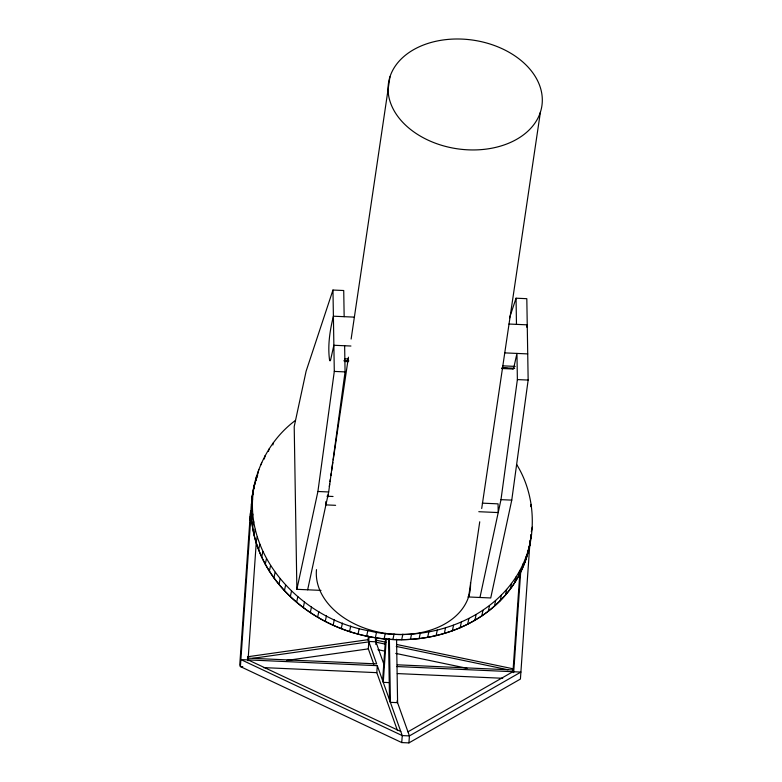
<?xml version="1.0" encoding="UTF-8"?>
<svg xmlns="http://www.w3.org/2000/svg" width="782" height="782" viewBox="0 0 782 782"><rect width="100%" height="100%" fill="white"/><g stroke="black" fill="none" stroke-linecap="round" stroke-linejoin="round"><path stroke-width="1.17" d="M516.687 464.518C541.349 504.517 536.149 559.629 505.495 594.965C471.859 633.762 415.682 646.753 366.641 636.147C317.433 626.02 271.276 591.417 256.056 542.337C242.557 498.799 258.676 447.715 295.41 420.442M530.294 542.141C515.582 612.58 433.228 646.567 367.823 630.605C301.5 618.738 239.839 554.438 254.609 483.98M250.152 516.14L239.761 664.798L240.397 666.577L401.752 742.577L408.927 742.9L520.411 679.059L530.118 540.157M250.787 517.919L240.397 666.577L242.782 666.684M248.002 660.8L256.261 542.61M368.332 636.04L368.078 639.696L376.67 663.889L247.425 658.121L248.06 659.9L400.785 731.502M383.884 664.211L375.888 641.787L368.713 641.465L369.045 636.597M373.825 664.28L368.322 648.865L368.811 641.875L252.557 658.356M375.888 641.787L376.142 638.132M375.868 644.524L376.034 642.198L385.546 644.182M397.461 730.544L376.807 672.657L377.295 665.668L240.885 659.578L402.241 735.588L409.416 735.901L520.9 672.07L396.591 666.528M401.752 742.577L402.241 735.588L382.613 680.565L385.565 638.395M386.288 638.816L383.248 682.344L389.231 682.608M408.927 742.9L409.416 735.901L396.953 700.955M513.021 670.878L519.922 572.18M513.657 672.647L520.812 570.293M530.587 538.094L530.89 534.868M320.991 590.39L296.877 589.315L317.903 491.487L334.295 371.421L332.966 290.044L343.728 290.523L344.158 316.681M307.649 589.804L328.675 491.966L345.067 371.9L344.637 345.742M479.962 597.487L500.988 499.649L517.381 379.583L516.951 353.425L513.657 368.244L513.148 369.016L512.699 368.615M467.832 596.94L490.734 597.966L511.76 500.128L528.153 380.062L526.814 298.685L516.052 298.206L509.532 317.912M327.678 497.362L328.039 494.947M329.29 486.482L329.652 484.068M330.004 481.653L330.366 479.239M330.903 475.612L331.265 473.198M331.617 470.774L332.868 462.318M333.23 459.904L348.44 357.178M351.128 339.056L389.954 76.822M468.653 596.715L479.747 521.789M481.712 508.496L540.411 112.129A77.535 54.896 8.4 0 0 442.28 40.097A77.535 54.896 8.4 0 0 412.857 131.2A77.535 54.896 8.4 0 0 540.411 112.129M529.101 547.683L530.372 540.245M255.479 481.086L256.428 476.658M252.146 496.961L253.339 491.419M257.835 473.912L258.783 469.483M251.423 504.488L252.615 498.945M261.198 464.684L261.667 462.475M251.247 512.063L252.439 506.521M264.355 458.985L265.069 455.662M251.628 519.668L252.821 514.126M268.49 451.302L268.969 449.083M252.557 527.264L253.749 521.731M272.879 444.968L273.358 442.759M254.042 534.839L255.225 529.297M256.056 542.337L257.249 536.804M258.607 549.746L259.8 544.204M261.687 557.028L262.879 551.496M265.274 564.164L266.467 558.631M269.36 571.124L270.552 565.582M273.925 577.869L275.117 572.326M278.959 584.379L280.142 578.846M284.423 590.635L285.616 585.092M290.317 596.607L291.51 591.065M296.613 602.267L297.805 596.725M303.279 607.594L304.472 602.062M310.288 612.58L311.48 607.037M317.629 617.184L318.812 611.651M325.244 621.407L326.436 615.874M333.132 625.219L334.325 619.686M341.245 628.611L342.438 623.078M349.554 631.573L350.747 626.04M358.029 634.085L359.221 628.552M366.641 636.147L367.823 630.605M375.34 637.741L376.533 632.198M384.109 638.865L385.301 633.322M392.906 639.51L394.089 633.977M401.694 639.686L402.877 634.143M410.433 639.383L411.625 633.84M419.113 638.601L420.296 633.058M427.666 637.34L428.859 631.807M436.092 635.619L437.275 630.077M444.332 633.43L445.515 627.887M452.358 630.791L453.55 625.248M460.148 627.711L461.341 622.169M526.745 327.189L527.244 324.843L508.955 324.031M467.665 624.192L468.858 618.66M474.889 620.263L476.072 614.73M481.771 615.933L482.963 610.4M488.3 611.221L489.493 605.679M494.449 606.138L495.641 600.605M500.187 600.713L501.379 595.17M505.495 594.965L506.687 589.423M510.353 588.914L511.545 583.372M530.675 506.609L531.154 504.4M514.742 582.58L515.934 577.048M518.642 576.002L519.834 570.459M522.044 569.188L523.236 563.656M531.34 531.613L532.288 527.185M524.927 562.19L526.12 556.647M527.283 555.005L528.476 549.472M530.616 539.14L531.564 534.702M253.427 489.522L255.245 482.201M332.966 290.044L306.114 371.186L294.208 426.571L296.877 589.315M407.96 731.815L512.924 671.709M247.483 656.782L368.039 639.686L368.713 641.465M286.828 660.419L368.322 648.865M354.119 317.121L333.386 316.202C329.887 330.561 327.511 345.703 329.613 360.453L330.063 360.854L330.571 360.072L333.865 345.263L350.932 346.025M504.556 352.877L527.723 353.904M344.5 358.782L348.156 358.948M503.002 365.849L515.191 366.396M343.982 360.678L348.86 360.893M502.474 367.745L514.673 368.283M344.246 361.108L347.902 361.264M501.526 368.117L507.626 368.39M344.696 361.499L348.352 361.665M501.976 368.518L512.953 369.006M334.295 371.421L345.067 371.9M517.381 379.583L528.153 380.062M317.903 491.487L328.675 491.966M500.988 499.649L511.76 500.128M326.964 496.218L333.034 496.492M482.298 503.149L498.066 503.852L498.212 512.572L478.799 511.702M335.605 505.319L325.899 504.889L325.84 501.614M397.266 664.808L513.08 669.969L513.715 671.748M263.426 667.603L376.807 672.657M397.315 673.576L502.738 678.277M388.527 638.923L389.524 699.822L390.423 702.334L397.598 702.656L396.562 639.246M375.252 640.008L385.956 642.247M396.65 644.476L513.129 668.806M396.239 646.411L507.948 669.744M377.921 649.686L385.057 651.181M395.751 653.41L467.059 668.297M377.295 665.668L382.613 680.565M516.052 298.206L516.472 324.364M389.377 638.923L390.423 702.334M530.264 541.261A140.877 120.096 12.1 0 1 366.103 636.02A140.877 120.096 12.1 0 1 255.264 482.24M530.988 534.829A140.877 120.096 12.1 0 1 530.675 538.055M470.481 582.502A77.535 54.896 8.4 0 1 392.29 634.163A77.535 54.896 8.4 0 1 316.485 569.619M250.914 510.636L250.123 514.331L250.23 520.529L251.022 516.834L250.914 510.636M257.601 475.016L255.577 481.174A140.877 120.096 12.1 0 1 257.61 475.055"/></g></svg>
